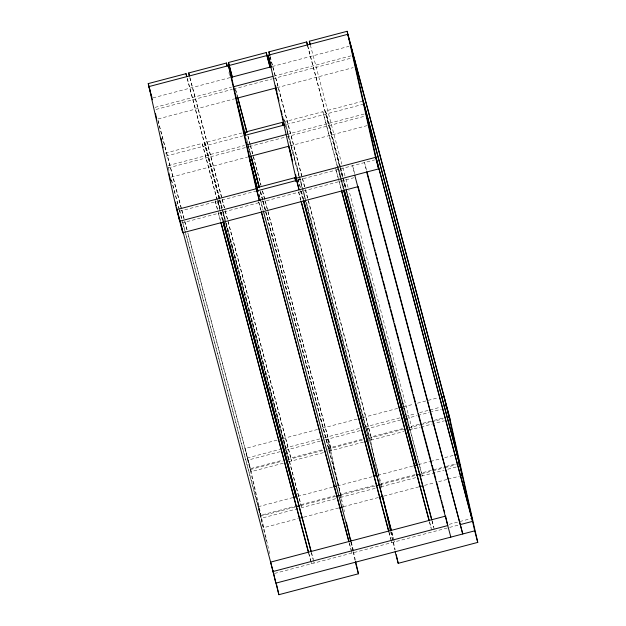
<?xml version="1.0" encoding="UTF-8"?>
<svg xmlns="http://www.w3.org/2000/svg" width="626" height="626" viewBox="0 0 626 626"><rect width="100%" height="100%" fill="white"/><g stroke="black" fill="none" stroke-linecap="round" stroke-linejoin="round"><path stroke-width="0.47" stroke-dasharray="3.13 2.35" d="M152.924 97.899L230.219 77.569M272.247 66.52L348.987 46.34M155.068 107.375L231.417 87.296M273.828 76.145L351.116 55.816M155.999 109.448L232.34 89.369M233.287 89.127L271.927 78.962M272.873 78.712L352.047 57.889M158.135 118.924L234.476 98.853M276.895 87.695L353.236 67.616M165.374 153.104L202.221 143.417L219.53 208.622M219.593 198.638L204.866 142.72L242.653 132.782M337.171 165.554L322.867 111.694L285.08 121.624L285.753 124.621L363.98 104.049M340.247 166.907L325.52 110.99L363.307 101.06M166.046 156.101L243.326 135.779M168.183 165.585L244.531 145.506M286.943 134.347L364.23 114.026M168.175 167.901L245.462 147.579M249.234 146.586L364.222 116.342M171.25 177.135L247.599 157.056M290.01 145.905L367.298 125.576M179.466 211.236L255.807 191.157M298.023 180.053L374.567 159.927M181.595 223.028L353.776 177.753M277.06 440.109L245.009 448.537L247.145 458.013L250.212 469.563L282.263 461.135M282.709 438.623L317.585 429.452M322.296 428.207L357.172 419.037M362.83 417.55L398.645 408.136M403.355 406.892L413.723 404.169M417.495 403.175L438.231 397.721M247.145 458.013L280.135 449.335M284.846 448.099L319.722 438.928M324.432 437.691L360.255 428.27M364.966 427.034L400.781 417.612M405.492 416.376L415.86 413.645M419.631 412.651L429.053 410.179M429.999 409.928L440.368 407.205M280.127 451.659L248.076 460.087L265.494 537.358M285.511 450.243L321.075 440.892M325.363 439.765L361.179 430.344M365.897 429.1L401.094 419.843M405.773 418.614L417.002 415.664M417.941 415.414L429.17 412.464M429.984 412.244L441.338 409.263M269.634 553.681L250.47 468.647L282.592 460.196M225.188 210.915L291.583 461.002L290.91 458.013L323.024 449.562M363.479 442.097L331.357 450.54L330.685 447.551L362.798 439.1M308.407 201.142L371.797 439.906L371.124 436.917L403.238 428.466M419.115 424.295L411.556 426.283L412.229 429.272L348.925 190.351M422.894 423.301L433.286 420.57M434.233 420.32L443.678 417.832M287.913 459.648L322.789 450.477M327.5 449.241L363.315 439.82M368.972 438.333L403.848 429.162M408.559 427.926L419.866 424.952M420.813 424.702L443.435 418.755M283.265 463.193L251.143 471.636L187.761 232.872M288.578 461.792L324.143 452.442M328.822 451.213L330.692 450.72L327.625 439.162L341.6 501.176M381.218 487.959L370.467 440.258L404.161 431.4M408.841 430.164L420.069 427.214M421.008 426.971L444.405 420.813M292.999 497.568L258.131 506.739L260.267 516.223L263.335 527.773L298.203 518.602M297.718 496.332L332.586 487.161M337.304 485.917L372.173 476.746M377.83 475.259L412.706 466.088M418.356 464.602L429.671 461.628M430.61 461.378L440.978 458.655M444.75 457.661L454.171 455.18M297.366 505.612L260.518 515.3L179.482 210.054M335.653 498.711L301.63 507.655L300.957 504.666L334.965 495.722M262.881 201.408L341.405 497.2L340.732 494.204L374.739 485.26M415.179 474.625L381.171 483.569L381.844 486.566L306.404 201.955M340.497 167.854L422.284 475.932L421.611 472.935L445.227 466.722M446.166 466.48L458.451 463.248M260.267 516.223L295.136 507.044M300.793 505.558L335.669 496.387M340.38 495.15L375.256 485.979M379.966 484.743L415.781 475.322M421.439 473.835L431.807 471.104M432.746 470.862L444.061 467.888M445 467.638L456.307 464.664M298.039 508.602L261.199 518.289L182.416 221.557M340.372 497.474L375.412 488.257M380.898 486.809L416.713 477.395M421.423 476.151L444.045 470.204M447.786 469.218L457.238 466.738M303.86 517.115L338.736 507.944M343.447 506.7L378.323 497.529M383.973 496.042L418.849 486.872M424.506 485.385L434.874 482.662M438.638 481.668L447.128 479.438M448.067 479.187L459.374 476.214M449.202 524.338L471.871 518.375M274.618 573.424L448.936 527.577M449.601 527.405L459.695 524.752M366.531 170.123L364.528 162.564L366.664 172.048M354.715 173.699L352.594 165.702L354.3 173.285M310.339 45.009L341.827 164.082M342.907 167.698L345.591 178.238M345.912 179.02L348.596 189.568M325.52 110.99L340.325 166.751M340.575 167.698L346.593 190.374M346.843 191.321L421.611 472.935M307.687 45.706L339.503 165.561M339.754 166.508L342.508 176.892M342.758 177.831L345.521 188.215M345.771 189.154L409.584 429.976L346.194 191.204M307.609 45.87L339.926 167.611M340.176 168.558L342.938 178.942M343.189 179.881L345.943 190.265M338.502 168.261L344.018 189.052M432.081 520.754L433.834 527.366M343.94 189.209L338.001 166.375M432.003 520.91L434.264 529.416M337.422 166.5L343.439 189.185M337.594 167.604L322.867 111.694M337.844 168.55L343.361 189.342M335.849 168.957L341.366 189.748M429.679 522.397L431.189 528.062M341.287 189.905L335.513 167.815M429.35 521.607L431.611 530.112M270.15 56.59L305.23 188.716M305.48 189.655L371.124 436.917M270.072 56.755L305.152 188.872M305.402 189.819L308.156 200.203M370.467 440.258L367.399 428.708L377.509 473.546M285.581 123.518L306.153 201.009M284.032 119.574L284.533 121.46M285.542 125.239L299.071 176.196M299.322 177.142L302.076 187.526M302.327 188.465L305.081 198.849M305.332 199.788L369.144 440.61L306.004 202.785M283.961 119.738L284.462 121.624M285.714 126.342L299.494 178.246M299.744 179.192L302.499 189.576M302.749 190.515L305.754 201.838M298.062 178.895L300.324 187.401M301.325 191.18L303.587 199.686M391.892 532.335L393.402 538M300.245 187.557L297.733 177.753M301.247 191.337L303.508 199.843M391.813 532.491L393.824 540.05M300.417 190.523L302.921 199.976M298.672 191.877L300.934 200.383M388.989 532.084L390.749 538.696M298.594 192.033L300.856 200.539M388.91 532.241L391.172 540.747M235.478 88.931L237.731 97.421M248.006 136.116L250.259 144.614M250.51 145.553L253.264 155.937M253.514 156.876L261.034 185.194M262.537 190.852L267.795 210.672M268.045 211.619L330.685 447.551M235.65 90.034L237.403 96.639M247.927 136.28L250.181 144.77M250.431 145.717L260.956 185.351M262.458 191.016L264.712 199.506M264.962 200.453L267.717 210.837M267.967 211.776L331.357 450.54M228.897 72.632L229.648 75.456M246.519 138.526L250.697 154.732M260.549 191.376L329.37 451.064L328.697 448.075M247.153 141.711L250.666 154.943M260.447 191.799L262.709 200.304M262.959 201.251L340.732 494.204M248.076 145.647L250.588 155.099M260.369 191.955L262.63 200.461M258.961 194.209L263.225 210.273M258.882 194.373L259.641 197.206M259.884 198.035L263.069 210.477M351.209 542.022L353.886 552.578M258.898 202.339L261.159 210.845M349.472 543.493L351.225 550.105M258.569 201.549L261.081 211.001M349.136 542.703L351.898 553.094L351.389 550.857M189.936 77.687L225.016 209.804M225.266 210.751L290.91 458.013M189.858 77.843L224.937 209.968M204.866 142.72L222.183 207.926M223.185 211.705L225.947 222.105M226.197 223.052L300.957 504.666M219.843 199.584L225.869 222.261M226.119 223.208L301.63 507.655M187.284 78.383L221.862 208.615M222.113 209.561L288.93 461.698L222.535 211.611M187.213 78.547L222.285 210.665M217.848 199.991L220.109 208.497M221.111 212.277L223.372 220.782M311.435 552.484L313.188 559.096M220.031 208.654L217.519 198.849M221.033 212.433L223.294 220.939M311.357 552.641L313.61 561.146M220.532 212.402L222.793 220.908M219.953 210.672L202.221 143.417M220.203 211.619L222.715 221.072M215.203 200.688L220.72 221.479M308.782 553.181L310.786 560.74M217.379 209.35L214.867 199.545M218.38 213.13L220.642 221.635M308.704 553.337L310.958 561.843M158.018 120.403L181.571 209.115M181.822 210.062L184.576 220.438M184.826 221.385L187.08 229.875M188.082 233.655L250.47 468.647M157.94 120.568L184.498 220.602M184.748 221.549L187.51 231.925M168.198 167.533L169.951 174.145M171.454 179.819L179.232 209.115M171.375 179.975L179.153 209.272M179.404 210.219L182.166 220.61M393.989 540.441L394.325 541.944M391.109 531.842L395.194 549.964M390.624 531.732L394.709 549.863M391 539.643L391.673 542.64M330.692 450.72L344.457 511.771M351.335 542.296L353.267 550.888M353.487 551.842L355.631 561.381M350.85 542.194L352.782 550.778M352.994 551.733L355.365 562.226M313.775 561.538L314.111 563.032M310.958 561.491L311.458 563.736M265.706 538.313L266.997 544.033"/><path stroke-width="0.94" d="M357.798 186.736L182.792 232.755L176.657 209.655L148.245 83.602L186.032 73.665L186.783 76.497M189.357 75.957L188.684 72.968L226.471 63.03L227.222 65.863M232.395 77.765L228.459 62.506L266.246 52.568L270.252 67.671M269.571 54.861L268.898 51.872L306.685 41.934L307.687 45.706M310.011 44.227L309.338 41.238L347.125 31.3L449.343 416.345L477.755 542.398L398.199 563.322L395.139 551.772M228.474 65.675L256.206 188.739L259.274 200.289L231.542 77.225L228.474 65.675L148.925 86.591L152.431 99.808M229.132 65.495L266.919 55.565L266.246 52.568M295.605 174.56L299.048 189.827L295.981 178.277L268.249 55.213L347.798 34.297L450.016 419.342M231.158 77.327L271.692 66.669M233.295 86.803L272.881 76.395M235.423 98.603L275.949 87.945M245.322 135.255L244.641 132.258L282.428 122.328L283.179 125.161M244.281 135.529L284.807 124.871M246.417 145.005L286.004 134.598M248.538 156.805L289.071 146.148M295.91 181.485L294.909 177.706L257.122 187.643L257.802 190.633M176.657 209.655L256.206 188.739M295.981 178.277L375.53 157.353L347.125 31.3M256.621 190.946L297.084 180.304M350.865 45.847L378.597 168.91L179.725 221.205L176.712 207.848M279.885 439.366L281.77 438.865M359.997 418.293L361.883 417.8M400.53 407.636L402.416 407.143M442.003 396.727L443.889 396.235L449.085 417.268L447.207 417.761M444.139 406.211L446.025 405.711M366.312 441.353L368.198 440.853M293.946 497.318L296.771 496.575M333.533 486.911L336.358 486.167M374.058 476.253L376.891 475.51M413.645 465.846L417.417 464.852M455.118 454.938L457.003 454.437L462.207 475.47L460.321 475.963M296.082 506.802L299.854 505.808M336.608 496.144L339.441 495.401M376.195 485.729L379.966 484.743M416.728 475.071L420.492 474.085M457.254 464.414L459.14 463.921M299.15 518.351L302.921 517.358M339.675 507.694L342.508 506.95M379.262 497.287L383.034 496.293M419.788 486.621L422.62 485.878M272.748 571.601L447.754 525.574L445.618 516.098L270.612 562.117L278.875 594.7L358.424 573.784L355.631 561.381M460.267 524.596L472.552 521.372L376.461 159.427M446.948 407.784L474.688 530.848L275.816 583.15L273.014 570.748M353.001 55.323L356.069 66.872L353.933 57.396M363.307 101.06L459.398 462.997M363.98 104.049L460.071 465.994M366.116 113.533L369.183 125.083L367.047 115.599M375.788 156.437L471.871 518.375M375.53 157.353L378.597 168.91M474.688 530.848L477.755 542.398M367.039 172.017L462.755 533.986L366.664 172.048M358.111 186.493L368.902 227.128M369.403 229.022L371.414 236.581M371.914 238.467L373.918 246.034M374.418 247.919L375.177 250.752M375.678 252.646L376.429 255.478M376.93 257.372L377.681 260.205M378.182 262.098L378.941 264.931M379.442 266.825L380.193 269.657M380.694 271.543L382.697 279.11M383.206 280.996L385.209 288.555M385.71 290.448L387.721 298.007M388.222 299.893L390.225 307.46M390.726 309.346L393.989 321.631M394.49 323.525L396.501 331.084M397.001 332.969L399.012 340.536M399.513 342.422L401.516 349.981M402.017 351.875L404.028 359.434M404.529 361.319L412.808 392.51M413.309 394.396L415.32 401.955M415.82 403.848L417.824 411.407M418.325 413.301L431.627 463.381M432.128 465.274L433.38 470.001M433.881 471.887L435.892 479.453M436.392 481.339L438.396 488.898M438.896 490.792L439.655 493.624M440.156 495.518L440.907 498.351M441.408 500.237L442.159 503.077M442.66 504.963L443.411 507.803M443.92 509.689L444.671 512.522M354.731 175.186L450.822 537.124M309.338 41.238L310.089 44.07M344.269 189.999L431.58 518.86M344.19 190.155L431.752 519.963M343.69 190.124L416.697 465.126M343.611 190.288L416.619 465.282M341.616 190.695L429.178 520.503M341.538 190.852L429.1 520.668M268.898 51.872L269.9 55.644M268.249 55.213L271.316 66.763M275.518 87.483L276.019 89.377M266.919 55.565L269.931 66.888M275.44 87.648L278.946 100.864M304.087 201.58L391.391 530.441M303.759 200.79L391.313 530.598M288.625 146.108L292.639 161.226M303.25 200.758L376.187 475.917M301.184 201.329L388.738 531.138M301.106 201.486L388.66 531.302M228.459 62.506L232.473 77.608M237.982 98.368L247.004 132.344M237.653 97.586L246.926 132.501M236.245 99.831L245.689 135.858M251.198 156.617L259.469 187.761M244.641 132.258L245.4 135.099M250.916 155.89L259.195 187.072M250.838 156.046L259.117 187.229M249.43 158.3L257.458 188.543M249.351 158.456L258.131 191.533M263.397 211.267L350.881 541.232M355.365 562.226L358.424 573.784M261.41 211.791L348.964 541.6M261.332 211.948L348.885 541.756M188.684 72.968L189.435 75.793M223.623 221.729L311.185 551.537M223.545 221.886L311.106 551.694M223.044 221.854L296.051 496.856M222.966 222.011L295.973 497.013M220.97 222.426L308.532 552.234M220.892 222.582L308.454 552.39M148.245 83.602L150.506 92.092M151.007 93.978L151.758 96.811M177.839 212.676L182.354 229.679M182.933 231.417L273.679 573.666M306.685 41.934L307.358 44.931M387.666 516.575L388.957 522.303M396.266 554.738L398.199 563.322M382.666 496.441L390.405 530.778M275.612 85.84L276.903 91.568M281.199 110.645L282.06 114.464M282.49 116.373L283.351 120.184M283.781 122.093L284.431 124.957M290.018 149.763L291.309 155.483M282.428 122.328L283.108 125.317M294.909 177.706L295.582 180.695M350.474 538.485L350.904 540.394M346.334 522.162L350.63 541.24M226.471 63.03L227.144 66.02M186.032 73.665L186.712 76.654M276.731 585.161L278.875 594.7M180.867 224.225L182.792 232.755M155.428 113.408L156.719 119.136M161.023 138.213L161.876 142.024M162.306 143.933L163.167 147.752M169.192 174.458L170.475 180.186M175.421 202.128L176.282 205.946"/></g></svg>
